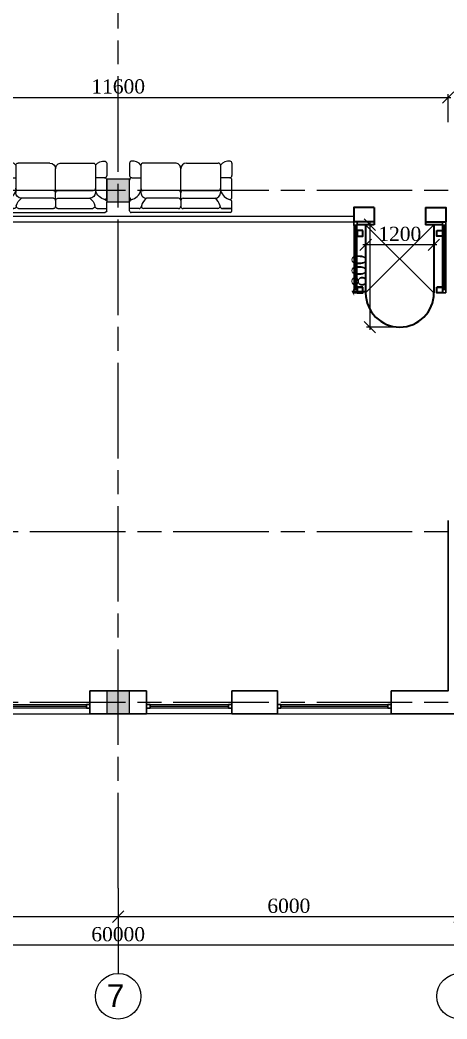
# Model space of a CAD drawing. Header units: inches. Extents: x 2870606 to 3671143, y -733551 to -473558.
# Drawn here: x 3331846 to 3339352, y -526992 to -509423 of the extents above; entities that cross this region are included whole.
import ezdxf

# ---------------------------------------------------------------- set-up
doc = ezdxf.new("R2010")
doc.units = ezdxf.units.IN
doc.header["$MEASUREMENT"] = 0
doc.linetypes.add('ACAD_ISO08W100', pattern=[36, 24, -3, 6, -3])
doc.layers.add('A_Windows', color=160, linetype='Continuous')
doc.styles.add('J~stule', font='dutch.ttf')
doc.styles.add('стиль3', font='arial.ttf', dxfattribs={"height": 250})
doc.linetypes.add('FENCELINE1', pattern='A,0.25,-0.1,[133,ltypeshp.shx,S=0.1,R=0,X=-0.1,Y=0],-0.1,1', length=1.45)
doc.dimstyles.new('J~style', dxfattribs={"dimscale": 100, "dimtxt": 2.5, "dimasz": 2, "dimexe": 0.55, "dimexo": 0.725, "dimtad": 1, "dimdec": 0, "dimdsep": 46, "dimtxsty": 'J~stule', "dimblk": 'OBLIQUE', "dimcen": 2, "dimdle": 0.5, "dimadec": 0, "dimazin": 0, "dimtfac": 1, "dimtdec": 0, "dimtmove": 0, "dimatfit": 3, "dimfxl": 1, "dimarcsym": 0})

# ---------------------------------------------------------------- blocks, each defined once
blk = doc.blocks.new('_Oblique')
at = {"color": 0, "linetype": 'ByBlock', "lineweight": -2}
blk.add_line((-0.5, -0.5), (0.5, 0.5), dxfattribs=at)
blk = doc.blocks.new('*D591')
at = {"color": 0, "lineweight": -2, "transparency": 16777216}
for p, q in [((3327722, -510784), (3339422, -510784)), ((3327772, -511221), (3327772, -510729)), ((3339372, -511221), (3339372, -510729))]:
    blk.add_line(p, q, dxfattribs=at)
at = {"layer": 'Defpoints', "color": 0, "lineweight": 35, "transparency": 16777216}
for p in [(3339372, -510784), (3327772, -511294), (3339372, -511294)]:
    blk.add_point(p, dxfattribs=at)
at = {"color": 0, "lineweight": -2, "transparency": 16777216, "xscale": 200, "yscale": 200, "zscale": 200, "rotation": 180}
blk.add_blockref('_Oblique', (3327772, -510784), dxfattribs=at)
at = {"color": 0, "lineweight": -2, "transparency": 16777216, "xscale": 200, "yscale": 200, "zscale": 200}
blk.add_blockref('_Oblique', (3339372, -510784), dxfattribs=at)
at = {"color": 0, "transparency": 16777216, "insert": (3333572, -510593), "char_height": 250, "attachment_point": 5, "style": 'J~stule'}
blk.add_mtext('11600', dxfattribs=at)
blk = doc.blocks.new('Divan_TOP_14')
for p, q in [((15, 450), (93.1, 450)), ((35, 366.4), (35, 450)), ((135, 450), (285, 450)), ((435, 450), (325, 450)), ((0, -435), (0, 435)), ((305, 430), (305, 350)), ((35, 20), (35, 325.7)), ((125, 20), (125, 300)), ((415, 350), (175, 350)), ((193.1, 20), (193.1, 330)), ((435, 50), (435, 330)), ((105, 0), (55, 0)), ((105, 0), (385, 0)), ((125, 0), (125, 0)), ((125, 0), (125, 0)), ((125, 0), (125, 0)), ((125, 0), (125, 0)), ((143.1, 0), (385, 0)), ((193.1, 0), (193.1, 0)), ((193.1, 0), (193.1, 0)), ((193.1, 0), (193.1, 0)), ((193.1, 0), (193.1, 0)), ((35, -325.7), (35, -20)), ((125, -20), (125, -300)), ((193.1, -20), (193.1, -330)), ((435, -50), (435, -330)), ((415, -350), (175, -350)), ((305, -430), (305, -350)), ((35, -450), (35, -366.4)), ((35, -366.4), (35, -450)), ((15, -450), (93.1, -450)), ((135, -450), (285, -450)), ((435, -450), (325, -450))]:
    blk.add_line(p, q)
for centre, radius, start, end in [((15, 435), 15, 90, 180), ((93.1, 430), 20, 14.54834, 90), ((135, 430), 20, 90, 200.52283), ((285, 430), 20, 0, 90), ((325, 430), 20, 90, 180), ((435, 435), 15, 0, 90), ((55, 366.4), 20, 180, 261.28304), ((229.7, 465.4), 121.1, 194.54834, 252.41773), ((361.9, 421.6), 89.1, 306.58029, 8.65944), ((55, 325.7), 20, 77.22603, 180), ((35.7, 240.7), 107.2, 33.58471, 77.22603), ((175, 300), 50, 90, 180), ((213.1, 330), 20, 90, 180), ((415, 330), 20, 0, 90), ((55, 20), 20, 180, 270), ((55, -20), 20, 90, 180), ((105, 20), 20, 270, 0), ((105, -20), 20, 0, 90), ((173.1, 20), 20, 270, 0), ((173.1, -20), 20, 0, 90), ((385, 50), 50, 270, 0), ((385, 50), 50, 270, 0), ((385, -50), 50, 0, 90), ((385, -50), 50, 0, 90), ((55, -325.7), 20, 180, 282.77397), ((55, -366.4), 20, 98.71696, 180), ((35.7, -240.7), 107.2, 282.77397, 326.41529), ((229.7, -465.4), 121.1, 107.58227, 165.45166), ((175, -300), 50, 180, 270), ((213.1, -330), 20, 180, 270), ((415, -330), 20, 270, 0), ((361.9, -421.6), 89.1, 351.34056, 53.41971), ((15, -435), 15, 180, 270), ((15, -435), 15, 180, 270), ((93.1, -430), 20, 270, 345.45166), ((135, -430), 20, 159.47717, 270), ((285, -430), 20, 270, 0), ((325, -430), 20, 180, 270), ((435, -435), 15, 270, 360)]:
    blk.add_arc(centre, radius, start, end)
blk = doc.blocks.new('*U54')
at = {"color": 7, "lineweight": 30}
for points in [[(0, 60), (60, 60), (60, 0), (0, 0)], [(1250, 60), (1190, 60), (1190, 0), (1250, 0)]]:
    blk.add_lwpolyline(points, close=True, dxfattribs=at)
at = {"color": 4, "lineweight": 25}
for points in [[(60, 60), (1190, 60), (1190, 0), (60, 0)], [(60, 35), (1190, 35), (1190, 25), (60, 25)]]:
    blk.add_lwpolyline(points, close=True, dxfattribs=at)
blk = doc.blocks.new('*U53')
at = {"color": 7, "lineweight": 30}
for points in [[(0, 60), (60, 60), (60, 0), (0, 0)], [(1250, 60), (1190, 60), (1190, 0), (1250, 0)]]:
    blk.add_lwpolyline(points, close=True, dxfattribs=at)
at = {"color": 4, "lineweight": 25}
for points in [[(60, 60), (1190, 60), (1190, 0), (60, 0)], [(60, 35), (1190, 35), (1190, 25), (60, 25)]]:
    blk.add_lwpolyline(points, close=True, dxfattribs=at)
blk = doc.blocks.new('*D623')
at = {"color": 0, "lineweight": -2, "transparency": 16777216}
for p, q in [((3339172, -513377), (3337872, -513377)), ((3337922, -513422), (3337922, -513432)), ((3339122, -513422), (3339122, -513432))]:
    blk.add_line(p, q, dxfattribs=at)
at = {"layer": 'Defpoints', "color": 0, "lineweight": 35, "transparency": 16777216}
for p in [(3337922, -513349), (3339122, -513349), (3337922, -513377)]:
    blk.add_point(p, dxfattribs=at)
at = {"color": 0, "lineweight": -2, "transparency": 16777216, "xscale": 200, "yscale": 200, "zscale": 200, "rotation": 180}
blk.add_blockref('_Oblique', (3337922, -513377), dxfattribs=at)
at = {"color": 0, "lineweight": -2, "transparency": 16777216, "xscale": 200, "yscale": 200, "zscale": 200}
blk.add_blockref('_Oblique', (3339122, -513377), dxfattribs=at)
at = {"color": 0, "transparency": 16777216, "insert": (3338522, -513186), "char_height": 250, "attachment_point": 5, "style": 'J~stule'}
blk.add_mtext('1200', dxfattribs=at)
blk = doc.blocks.new('*D624')
at = {"color": 0, "lineweight": -2, "transparency": 16777216}
for p, q in [((3337994, -512973), (3337994, -514873)), ((3337845, -513023), (3338049, -513023)), ((3338450, -514823), (3337939, -514823))]:
    blk.add_line(p, q, dxfattribs=at)
at = {"layer": 'Defpoints', "color": 0, "lineweight": 35, "transparency": 16777216}
for p in [(3337772, -513023), (3337994, -514823), (3338522, -514823)]:
    blk.add_point(p, dxfattribs=at)
at = {"color": 0, "lineweight": -2, "transparency": 16777216, "xscale": 200, "yscale": 200, "zscale": 200}
for p, rotation in [((3337994, -513023), 90), ((3337994, -514823), 270)]:
    blk.add_blockref('_Oblique', p, dxfattribs=dict(at, rotation=rotation))
at = {"color": 0, "transparency": 16777216, "insert": (3337803, -513923), "char_height": 250, "attachment_point": 5, "rotation": 90, "style": 'J~stule'}
blk.add_mtext('1800', dxfattribs=at)
blk = doc.blocks.new('*U71')
at = {"color": 7, "lineweight": 30}
for points in [[(0, 60), (60, 60), (60, 0), (0, 0)], [(1500, 60), (1440, 60), (1440, 0), (1500, 0)]]:
    blk.add_lwpolyline(points, close=True, dxfattribs=at)
at = {"color": 4, "lineweight": 25}
for points in [[(60, 60), (1440, 60), (1440, 0), (60, 0)], [(60, 35), (1440, 35), (1440, 25), (60, 25)]]:
    blk.add_lwpolyline(points, close=True, dxfattribs=at)
blk = doc.blocks.new('*U70')
at = {"color": 7, "lineweight": 30}
for points in [[(0, 60), (60, 60), (60, 0), (0, 0)], [(2000, 60), (1940, 60), (1940, 0), (2000, 0)]]:
    blk.add_lwpolyline(points, close=True, dxfattribs=at)
at = {"color": 4, "lineweight": 25}
for points in [[(60, 60), (1940, 60), (1940, 0), (60, 0)], [(60, 35), (1940, 35), (1940, 25), (60, 25)]]:
    blk.add_lwpolyline(points, close=True, dxfattribs=at)
blk = doc.blocks.new('*D882')
at = {"color": 0, "lineweight": -2, "transparency": 16777216}
for p, q in [((3327572, -524765), (3327572, -525247)), ((3333572, -524765), (3333572, -525247)), ((3327522, -525192), (3333622, -525192))]:
    blk.add_line(p, q, dxfattribs=at)
at = {"layer": 'Defpoints', "color": 0, "lineweight": 35, "transparency": 16777216}
for p in [(3327572, -524692), (3333572, -524692), (3333572, -525192)]:
    blk.add_point(p, dxfattribs=at)
at = {"color": 0, "lineweight": -2, "transparency": 16777216, "xscale": 200, "yscale": 200, "zscale": 200, "rotation": 180}
blk.add_blockref('_Oblique', (3327572, -525192), dxfattribs=at)
at = {"color": 0, "lineweight": -2, "transparency": 16777216, "xscale": 200, "yscale": 200, "zscale": 200}
blk.add_blockref('_Oblique', (3333572, -525192), dxfattribs=at)
at = {"color": 0, "transparency": 16777216, "insert": (3330572, -525002), "char_height": 250, "attachment_point": 5, "style": 'J~stule'}
blk.add_mtext('6000', dxfattribs=at)
blk = doc.blocks.new('*D883')
at = {"color": 0, "lineweight": -2, "transparency": 16777216}
for p, q in [((3333572, -524765), (3333572, -525247)), ((3339572, -524765), (3339572, -525247)), ((3333522, -525192), (3339622, -525192))]:
    blk.add_line(p, q, dxfattribs=at)
at = {"layer": 'Defpoints', "color": 0, "lineweight": 35, "transparency": 16777216}
for p in [(3333572, -524692), (3339572, -524692), (3339572, -525192)]:
    blk.add_point(p, dxfattribs=at)
at = {"color": 0, "lineweight": -2, "transparency": 16777216, "xscale": 200, "yscale": 200, "zscale": 200, "rotation": 180}
blk.add_blockref('_Oblique', (3333572, -525192), dxfattribs=at)
at = {"color": 0, "lineweight": -2, "transparency": 16777216, "xscale": 200, "yscale": 200, "zscale": 200}
blk.add_blockref('_Oblique', (3339572, -525192), dxfattribs=at)
at = {"color": 0, "transparency": 16777216, "insert": (3336572, -525002), "char_height": 250, "attachment_point": 5, "style": 'J~stule'}
blk.add_mtext('6000', dxfattribs=at)
blk = doc.blocks.new('*D889')
at = {"color": 0, "lineweight": -2, "transparency": 16777216}
for p, q in [((3303572, -524765), (3303572, -525747)), ((3363572, -524765), (3363572, -525747)), ((3363622, -525692), (3303522, -525692))]:
    blk.add_line(p, q, dxfattribs=at)
at = {"layer": 'Defpoints', "color": 0, "lineweight": 35, "transparency": 16777216}
for p in [(3303572, -524692), (3363572, -524692), (3303572, -525692)]:
    blk.add_point(p, dxfattribs=at)
at = {"color": 0, "lineweight": -2, "transparency": 16777216, "xscale": 200, "yscale": 200, "zscale": 200, "rotation": 180}
blk.add_blockref('_Oblique', (3303572, -525692), dxfattribs=at)
at = {"color": 0, "lineweight": -2, "transparency": 16777216, "xscale": 200, "yscale": 200, "zscale": 200}
blk.add_blockref('_Oblique', (3363572, -525692), dxfattribs=at)
at = {"color": 0, "transparency": 16777216, "insert": (3333572, -525502), "char_height": 250, "attachment_point": 5, "style": 'J~stule'}
blk.add_mtext('60000', dxfattribs=at)

msp = doc.modelspace()

# ---------------------------------------------------------------- hatches: boundary and pattern name
h = msp.add_hatch(color=256)
h.dxf.hatch_style = 1
h.paths.add_polyline_path([(3333772.01, -512623.13), (3333772.01, -512223.13), (3333372.01, -512223.13), (3333372.01, -512623.13)])
h = msp.add_hatch(color=256)
h.dxf.hatch_style = 1
h.paths.add_polyline_path([(3333772.01, -521623.13), (3333772.01, -521223.13), (3333372.01, -521223.13), (3333372.01, -521623.13)])

# ---------------------------------------------------------------- linework, layer by layer
at = {"color": 252, "linetype": 'ACAD_ISO08W100', "ltscale": 70}
for p, q in [((3333572.01, -524692.02), (3333572.01, -496403.85)), ((3366460.93, -512423.13), (3300567.24, -512423.13)), ((3366460.93, -518423.13), (3300567.24, -518423.13)), ((3366460.93, -521423.13), (3300567.24, -521423.13))]:
    msp.add_line(p, q, dxfattribs=at)
at = {"lineweight": 35}
for p, q in [((3338072.01, -512723.13), (3338072.01, -513023.13)), ((3338972.01, -512723.13), (3338972.01, -513023.13)), ((3338072.01, -512973.13), (3337712.01, -512973.13)), ((3338972.01, -512973.13), (3339332.01, -512973.13)), ((3337772.01, -514123.13), (3337872.01, -514123.13)), ((3337772.01, -514223.13), (3337872.01, -514223.13)), ((3337872.01, -514223.13), (3337872.01, -514123.13)), ((3339272.01, -514123.13), (3339172.01, -514123.13)), ((3339272.01, -514223.13), (3339172.01, -514223.13))]:
    msp.add_line(p, q, dxfattribs=at)
at = {"linetype": 'FENCELINE1', "ltscale": 200}
msp.add_line((3329432.01, -512873.13), (3337712.01, -512873.13), dxfattribs=at)
for p, q in [((3329432.01, -512973.13), (3337712.01, -512973.13)), ((3339122.01, -514223.13), (3337922.01, -513023.13)), ((3339122.01, -513023.13), (3337922.01, -514223.13)), ((3331572.01, -521623.13), (3333072.01, -521623.13)), ((3335572.01, -521623.13), (3334072.01, -521623.13)), ((3336372.01, -521623.13), (3338372.01, -521623.13))]:
    msp.add_line(p, q)
at = {"color": 4, "lineweight": 35}
for p, q in [((3338072.01, -513023.13), (3337772.01, -513023.13)), ((3337922.01, -513023.13), (3337922.01, -514223.13)), ((3339272.01, -513023.13), (3338972.01, -513023.13)), ((3339122.01, -513023.13), (3339122.01, -514223.13))]:
    msp.add_line(p, q, dxfattribs=at)
at = {"lineweight": 30}
for p, q in [((3333072.01, -521223.13), (3334072.01, -521223.13)), ((3333072.01, -521623.13), (3333072.01, -521223.13)), ((3334072.01, -521623.13), (3334072.01, -521223.13)), ((3335572.01, -521223.13), (3336372.01, -521223.13)), ((3335572.01, -521623.13), (3335572.01, -521223.13)), ((3336372.01, -521623.13), (3336372.01, -521223.13)), ((3338372.01, -521623.13), (3338372.01, -521223.13)), ((3333072.01, -521623.13), (3334072.01, -521623.13)), ((3335572.01, -521623.13), (3336372.01, -521623.13))]:
    msp.add_line(p, q, dxfattribs=at)
at = {"linetype": 'Continuous'}
msp.add_line((3333572.01, -524692.02), (3333572.01, -526192.02), dxfattribs=at)
for points in [[(3333372.01, -512223.13), (3333372.01, -512623.13), (3333772.01, -512623.13), (3333772.01, -512223.13)], [(3333372.01, -521223.13), (3333372.01, -521623.13), (3333772.01, -521623.13), (3333772.01, -521223.13)]]:
    msp.add_lwpolyline(points, close=True)
at = {"lineweight": 35}
for points in [[(3338072.01, -512723.13), (3337712.01, -512723.13), (3337712.01, -512973.13)], [(3338972.01, -512723.13), (3339332.01, -512723.13), (3339332.01, -512973.13)]]:
    msp.add_lwpolyline(points, dxfattribs=at)
for points in [[(3337872.01, -513123.13), (3337772.01, -513123.13), (3337772.01, -513223.13), (3337872.01, -513223.13)], [(3339172.01, -513123.13), (3339272.01, -513123.13), (3339272.01, -513223.13), (3339172.01, -513223.13)], [(3337872.01, -514123.13), (3337772.01, -514123.13), (3337772.01, -514223.13), (3337872.01, -514223.13)], [(3339172.01, -514123.13), (3339272.01, -514123.13), (3339272.01, -514223.13), (3339172.01, -514223.13)]]:
    msp.add_lwpolyline(points, close=True, dxfattribs=at)
at = {"lineweight": 30}
for points in [[(3339372.01, -518223.13), (3339372.01, -521223.13), (3338372.01, -521223.13)], [(3339772.01, -518223.13), (3339772.01, -521623.13), (3338372.01, -521623.13)]]:
    msp.add_lwpolyline(points, dxfattribs=at)
at = {"linetype": 'Continuous'}
for centre in [(3333572.01, -526592.02), (3339572.01, -526592.02)]:
    msp.add_circle(centre, 400, dxfattribs=at)
at = {"color": 4, "lineweight": 35}
msp.add_arc((3338522.01, -514223.13), 600, 180.000039, 0, dxfattribs=at)

# ---------------------------------------------------------------- block references
at = {"yscale": 2, "zscale": 2}
for p, xscale, rotation in [((3332472.01, -512808.71), -2, 270), ((3334672.01, -512808.71), 2, 89.99999999999999)]:
    msp.add_blockref('Divan_TOP_14', p, dxfattribs=dict(at, xscale=xscale, rotation=rotation))
at = {"layer": 'A_Windows', "color": 5, "lineweight": 30, "xscale": -1, "rotation": 89.99998460706348}
msp.add_blockref('*U54', (3337772.01, -512973.13), dxfattribs=at)
at = {"layer": 'A_Windows', "color": 5, "lineweight": 30}
for name, p, rotation in [('*U53', (3339272.01, -512973.13), 270.0000153929365), ('*U71', (3333072.01, -521463.13), 180.0000153929365), ('*U71', (3335572.01, -521463.13), 180.0000153929365), ('*U70', (3338372.01, -521463.13), 180.0000153929365)]:
    msp.add_blockref(name, p, dxfattribs=dict(at, rotation=rotation))

# ---------------------------------------------------------------- texts
at = {"linetype": 'Continuous', "insert": (3333525.73, -526382.35), "char_height": 400, "attachment_point": 2, "style": 'стиль3'}
msp.add_mtext('7', dxfattribs=at)

# ---------------------------------------------------------------- dimensions: what is measured, and where the dimension line sits
for base, p1, p2, picture, middle in [((3339372.01, -510783.64), (3327772.01, -511293.77), (3339372.01, -511293.77), '*D591', (3333572.01, -510592.76)), ((3303572.01, -525692.02), (3363572.01, -524692.02), (3303572.01, -524692.02), '*D889', (3333572.01, -525502.01)), ((3333572.01, -525192.02), (3327572.01, -524692.02), (3333572.01, -524692.02), '*D882', (3330572.01, -525002.01)), ((3339572.01, -525192.02), (3333572.01, -524692.02), (3339572.01, -524692.02), '*D883', (3336572.01, -525002.01))]:
    dim = msp.add_linear_dim(base=base, p1=p1, p2=p2, dimstyle='J~style', override={"dimdec": 1, "dimtdec": 1})
    dim.commit()
    dim.dimension.update_dxf_attribs({"geometry": picture, "text_midpoint": middle})
for base, p1, p2, angle, picture, middle in [((3337994.04, -514823.13), (3337772.01, -513023.13), (3338522.01, -514823.13), 90, '*D624', (3337802.99, -513923.13)), ((3337922.01, -513376.57), (3339122.01, -513349.4), (3337922.01, -513349.4), 180, '*D623', (3338522.01, -513185.69))]:
    dim = msp.add_linear_dim(base=base, p1=p1, p2=p2, angle=angle, dimstyle='J~style', override={"dimdec": 1, "dimtdec": 1})
    dim.commit()
    dim.dimension.update_dxf_attribs({"geometry": picture, "text_midpoint": middle})

doc.saveas('drawing.dxf')
